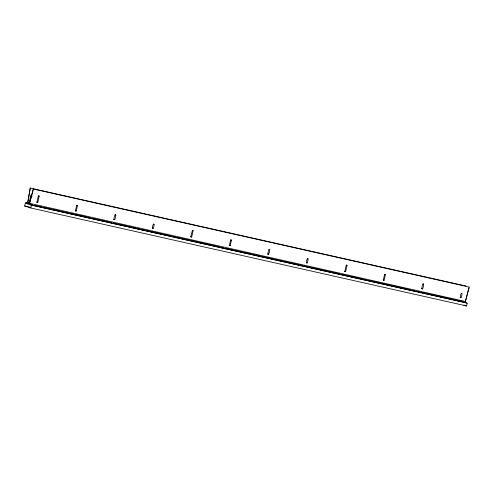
<?xml version="1.0" encoding="UTF-8"?>
<svg xmlns="http://www.w3.org/2000/svg" width="494" height="494" viewBox="0 0 494 494"><rect width="100%" height="100%" fill="white"/><g stroke="black" fill="none" stroke-linecap="round" stroke-linejoin="round"><path stroke-width="0.74" d="M27.374 203.849L30.264 188.041L466.046 286.014M24.7 205.992L25.336 203.182L31.418 205.177L467.194 303.149L466.564 305.959L30.782 207.986L24.7 205.992L30.721 207.344M25.676 203.293L25.811 202.67L28.072 203.176M26.565 203.59L26.707 202.966L25.811 202.67M32.227 196.081L30.727 195.741L29.072 203.071L30.14 203.423M30.782 207.986L31.418 205.177M36.939 202.2L38.359 195.896L38.865 196.007L39.205 196.087L37.785 202.392L36.939 202.2L37.785 202.392M75.428 210.852L76.675 205.3L77.181 205.411L77.521 205.492L76.267 211.043L75.428 210.852L76.267 211.043M113.91 219.503C114.454 212.723 117.257 213.328 114.75 219.694L113.91 219.503L114.75 219.694M152.393 228.16C152.732 222.405 155.493 222.979 153.233 228.352L152.393 228.16L153.233 228.352M190.875 236.811L192.302 230.507L192.802 230.618L193.142 230.698L191.721 237.003L190.875 236.811L191.721 237.003M229.364 245.462L230.612 239.905L231.118 240.016L231.458 240.096L230.204 245.654L229.364 245.462L230.204 245.654M267.847 254.114C268.39 247.333 271.2 247.932 268.687 254.305L267.847 254.114L268.687 254.305M306.329 262.765C306.669 257.01 309.429 257.59 307.175 262.956L306.329 262.765L307.175 262.956M344.818 271.416L346.238 265.117L346.739 265.222L347.078 265.303L345.658 271.607L344.818 271.416L345.658 271.607M383.301 280.073L384.554 274.516L385.054 274.627L385.394 274.707L384.141 280.259L383.301 280.073L384.141 280.259M421.783 288.724C422.333 281.944 425.136 282.543 422.629 288.916L421.783 288.724L422.629 288.916M460.272 297.376C460.606 291.621 463.366 292.195 461.112 297.567L460.272 297.376L461.112 297.567M29.399 203.442L33.32 189.041L469.3 287.082L465.157 302.482L29.374 204.51L33.32 189.041M468.905 287.736L465.385 301.482L27.596 202.855M39.205 196.087L38.359 195.896M193.142 230.698L192.302 230.507M77.521 205.492L76.675 205.3M347.078 265.303L346.238 265.117M115.837 214.89L114.991 214.699M231.458 240.096L230.612 239.905M385.394 274.707L384.554 274.516M154.153 224.295L153.307 224.103M269.773 249.501L268.927 249.309M308.089 258.899L307.243 258.708M423.71 284.106L422.87 283.914M462.026 293.51L461.186 293.319M30.06 203.429L27.8 202.917L30.264 188.041M26.707 202.966L28.214 203.3M54.686 209.783L56.946 210.29M82.535 216.045L85.542 216.718M166.077 234.823L169.09 235.502M245.858 252.761L248.118 253.268M353.488 276.961L355.742 277.467M357.248 277.807L360.262 278.48M437.029 295.739L439.29 296.252M29.578 204.263L32.592 204.942M34.092 205.282L37.106 205.955M38.47 206.171L41.62 206.974M43.126 207.313L61.188 211.37M64.813 212.093L67.82 212.772M69.469 213.235L87.531 217.292M93.409 218.521L96.423 219.2M98.071 219.663L107.099 221.695M108.606 222.034L111.619 222.708M113.12 223.047L116.133 223.726M117.64 224.06L120.647 224.739M122.012 224.955L140.216 229.136M141.722 229.475L149.25 231.167M153.01 232.013L171.072 236.076M173.19 236.459L175.45 236.966M176.957 237.305L190.641 240.473M192.147 240.813L195.161 241.492M196.668 241.832L199.675 242.505M201.039 242.721L204.047 243.4M205.553 243.733L219.243 246.907M220.75 247.247L223.757 247.92M225.264 248.26L228.277 248.939M229.642 249.149L232.791 249.952M234.298 250.291L252.36 254.348M255.985 255.071L258.992 255.75M260.641 256.213L274.189 259.257M275.695 259.597L278.702 260.276M280.82 260.659L283.074 261.165M284.581 261.505L287.594 262.178M289.243 262.641L298.271 264.673M299.778 265.012L302.785 265.686M304.292 266.025L307.305 266.704M308.812 267.044L311.819 267.717M313.184 267.933L331.388 272.12M332.894 272.453L338.019 273.515M344.182 274.997L362.244 279.054M364.362 279.437L366.622 279.95M368.129 280.283L381.813 283.457M383.319 283.791L386.333 284.47M387.839 284.81L390.847 285.483M392.211 285.699L395.219 286.378M396.725 286.718L410.415 289.885M411.922 290.225L414.929 290.898M416.436 291.238L419.449 291.917M420.808 292.133L423.963 292.93M425.47 293.269L443.532 297.332M447.15 298.055L450.164 298.728M451.812 299.191L461.594 301.389M29.628 204.362L32.641 205.035M34.148 205.374L56.724 210.45M58.23 210.79L61.244 211.463M62.744 211.803L107.155 221.787M108.655 222.127L111.669 222.8M113.175 223.14L116.183 223.819M117.689 224.159L135.751 228.216M137.258 228.555L140.271 229.235M141.772 229.574L144.785 230.247M146.292 230.587L168.868 235.663M170.374 236.002L190.696 240.572M192.203 240.911L195.21 241.585M196.717 241.924L214.779 245.987M216.286 246.321L219.299 247M220.799 247.34L223.813 248.013M225.32 248.352L228.327 249.032M229.834 249.371L247.895 253.428M249.402 253.768L252.415 254.447M253.916 254.787L274.238 259.35M275.745 259.69L298.327 264.765M299.827 265.105L302.841 265.784M304.347 266.118L307.354 266.797M308.861 267.137L326.923 271.2M328.43 271.533L331.443 272.213M332.944 272.552L335.957 273.225M337.464 273.565L360.04 278.641M361.546 278.98L381.868 283.55M383.375 283.889L386.382 284.563M387.889 284.902L405.951 288.965M407.457 289.305L410.471 289.978M411.971 290.318L414.985 290.997M416.491 291.33L419.499 292.01M421.005 292.349L439.067 296.412M440.574 296.746L443.587 297.425M445.088 297.765L463.156 301.822M461.112 301.155L467.194 303.149M463.86 305.07L466.564 305.959M30.727 195.741L31.795 196.087"/></g></svg>
